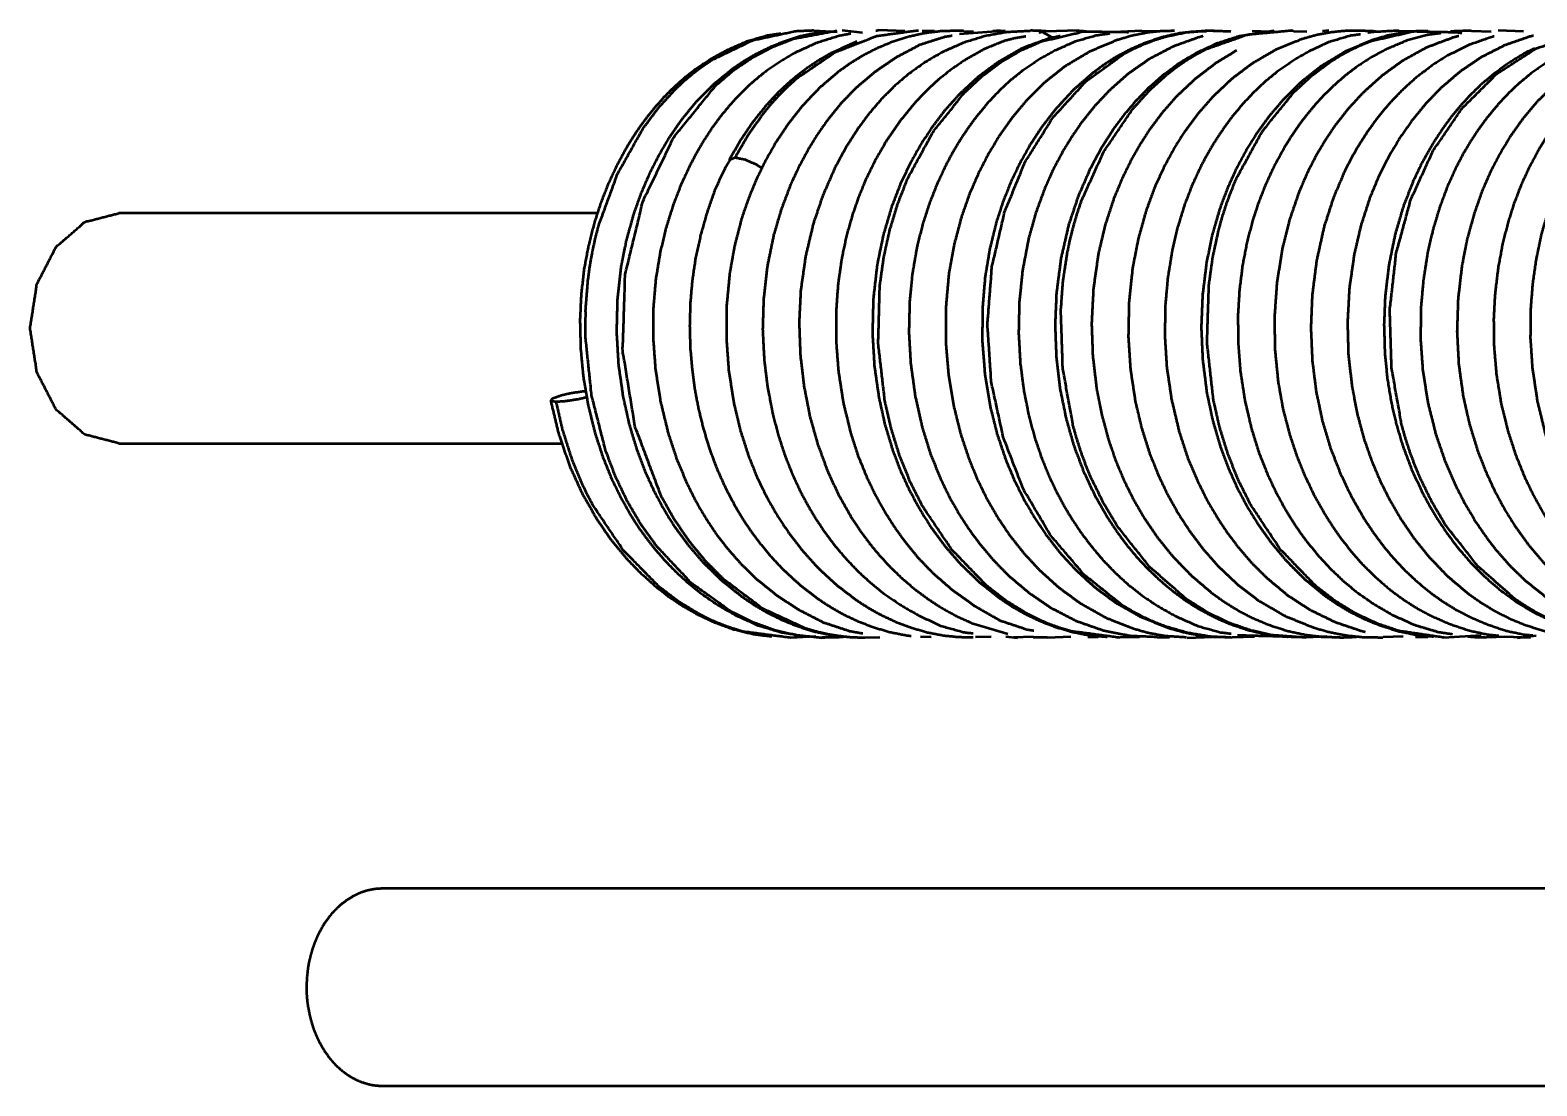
# Paper-space layout 'Layout1' of a CAD drawing. Header units: millimetres. Extents: x 102 to 294, y 28 to 266.
# Drawn here: x 219.12 to 237.47, y 155.64 to 168.48 of the extents above; entities that cross this region are included whole.
import ezdxf

# ---------------------------------------------------------------- set-up
doc = ezdxf.new("R2010")
doc.units = ezdxf.units.MM
doc.layers.add('170', color=7, linetype='Continuous', true_color=0xffffff)

psp = doc.layouts.get("Layout1")

# ---------------------------------------------------------------- linework, layer by layer
at = {"layer": '170', "color": 155, "linetype": 'Continuous', "lineweight": 50}
for p, q in [((228.947, 168.459), (228.664, 168.474)), ((229.258, 168.45), (229.007, 168.48)), ((229.773, 168.469), (229.453, 168.481)), ((230.134, 168.47), (229.981, 168.472)), ((230.438, 168.439), (230.993, 168.477)), ((230.609, 168.462), (230.489, 168.464)), ((230.932, 168.48), (230.845, 168.469)), ((231.134, 168.459), (231.001, 168.463)), ((231.405, 168.452), (231.447, 168.46)), ((231.432, 168.456), (231.406, 168.452)), ((231.887, 168.478), (231.484, 168.464)), ((232.403, 168.468), (232.656, 168.48)), ((232.843, 168.468), (232.658, 168.472)), ((233.738, 168.465), (233.528, 168.471)), ((234.218, 168.463), (234.002, 168.47)), ((234.669, 168.462), (234.503, 168.467)), ((234.935, 168.479), (234.86, 168.469)), ((235.953, 168.467), (235.791, 168.471)), ((236.911, 168.46), (236.671, 168.47)), ((237.307, 168.468), (236.996, 168.48)), ((227.634, 166.904), (227.706, 166.933)), ((226.032, 166.255), (220.2, 166.255)), ((220.2, 163.454), (225.609, 163.454)), ((228.756, 161.088), (228.992, 161.112)), ((235.595, 161.099), (235.842, 161.109)), ((236.333, 161.09), (236.789, 161.118)), ((237.233, 161.089), (237.46, 161.116)), ((228.382, 161.092), (228.688, 161.106)), ((229.283, 161.093), (229.469, 161.096)), ((229.964, 161.102), (230.094, 161.099)), ((230.633, 161.1), (230.824, 161.105)), ((231.001, 161.103), (231.142, 161.089)), ((231.095, 161.095), (231.335, 161.104)), ((231.334, 161.096), (231.507, 161.094)), ((231.509, 161.093), (231.793, 161.105)), ((231.999, 161.1), (232.125, 161.101)), ((232.391, 161.094), (232.628, 161.1)), ((232.996, 161.093), (232.849, 161.088)), ((233.209, 161.089), (233.519, 161.099)), ((233.757, 161.094), (234.029, 161.105)), ((234.664, 161.096), (234.911, 161.106)), ((235.593, 161.089), (235.532, 161.088)), ((235.99, 161.099), (236.141, 161.101)), ((236.853, 161.096), (237.093, 161.103)), ((237.393, 161.089), (237.077, 161.099)), ((246.791, 158.036), (223.41, 158.036)), ((223.41, 155.635), (246.752, 155.635))]:
    psp.add_line(p, q, dxfattribs=at)
for points, knots in [([(229.02, 161.094), (228.731, 161.089), (228.454, 161.118), (228.182, 161.181), (227.915, 161.278), (227.657, 161.406), (227.173, 161.753), (226.746, 162.206), (226.559, 162.467), (226.392, 162.75), (226.248, 163.051), (226.127, 163.369), (225.957, 164.04), (225.884, 164.737), (225.885, 165.088), (225.913, 165.435), (225.936, 165.607), (225.966, 165.777), (226.002, 165.944), (226.045, 166.109), (226.274, 166.735), (226.589, 167.294), (226.774, 167.541), (226.977, 167.763), (227.084, 167.864), (227.195, 167.957), (227.309, 168.044), (227.426, 168.122), (227.922, 168.36), (228.443, 168.472), (228.661, 168.481)], [0, 0, 0.027504, 0.053872, 0.080425, 0.107332, 0.13473, 0.191234, 0.250298, 0.28081, 0.311932, 0.343647, 0.375904, 0.441613, 0.508157, 0.54143, 0.574519, 0.590961, 0.607318, 0.623579, 0.639736, 0.703053, 0.763877, 0.793203, 0.821732, 0.8357, 0.849474, 0.863061, 0.87648, 0.928631, 0.979229, 1, 1]), ([(228.855, 168.464), (228.705, 168.45), (228.503, 168.408), (228.305, 168.345), (228.13, 168.274), (227.959, 168.19), (227.811, 168.104), (227.668, 168.006), (227.435, 167.816), (227.219, 167.597), (227.049, 167.388), (226.893, 167.162), (226.773, 166.957), (226.664, 166.743), (226.558, 166.497), (226.466, 166.24), (226.378, 165.923), (226.313, 165.595), (226.27, 165.205), (226.26, 164.809), (226.283, 164.414), (226.339, 164.023), (226.412, 163.694), (226.508, 163.374), (226.606, 163.116), (226.719, 162.868), (226.835, 162.652), (226.963, 162.447), (227.13, 162.22), (227.31, 162.01), (227.538, 161.787), (227.783, 161.592), (227.934, 161.49), (228.089, 161.398), (228.27, 161.308), (228.455, 161.232), (228.666, 161.164), (228.881, 161.12), (229.023, 161.107)], [0, 0, 0.015128, 0.035837, 0.05674, 0.075733, 0.094854, 0.112093, 0.129515, 0.159731, 0.190653, 0.217732, 0.245376, 0.269197, 0.29335, 0.320357, 0.347708, 0.380856, 0.414407, 0.45391, 0.493678, 0.533519, 0.573252, 0.607127, 0.64072, 0.668427, 0.695847, 0.720463, 0.744774, 0.773121, 0.800969, 0.833001, 0.86444, 0.882771, 0.900936, 0.921201, 0.941346, 0.963619, 0.985669, 1, 1]), ([(229.282, 161.086), (229.114, 161.092), (228.975, 161.107), (228.838, 161.129), (228.702, 161.16), (228.567, 161.2), (228.045, 161.44), (227.567, 161.799), (227.348, 162.018), (227.147, 162.262), (226.965, 162.528), (226.803, 162.815), (226.485, 163.663), (226.336, 164.582), (226.367, 165.512), (226.581, 166.395), (226.957, 167.177), (227.469, 167.809), (227.69, 167.997), (227.925, 168.155), (228.171, 168.282), (228.424, 168.379), (228.943, 168.477)], [0, 0, 0.016566, 0.030205, 0.043882, 0.057618, 0.071439, 0.12779, 0.186543, 0.216939, 0.247994, 0.279697, 0.31204, 0.400948, 0.492362, 0.583761, 0.672949, 0.75822, 0.838052, 0.866555, 0.894334, 0.921505, 0.948178, 1, 1]), ([(230.418, 168.474), (230.219, 168.47), (230.022, 168.446), (229.815, 168.401), (229.611, 168.335), (229.433, 168.261), (229.259, 168.172), (229.11, 168.081), (228.966, 167.979), (228.735, 167.782), (228.52, 167.556), (228.352, 167.342), (228.197, 167.111), (228.079, 166.904), (227.972, 166.686), (227.868, 166.436), (227.78, 166.177), (227.697, 165.855), (227.638, 165.524), (227.601, 165.129), (227.598, 164.73), (227.627, 164.333), (227.69, 163.94), (227.768, 163.611), (227.871, 163.292), (227.974, 163.036), (228.094, 162.791), (228.216, 162.578), (228.35, 162.376), (228.522, 162.152), (228.708, 161.945), (228.941, 161.729), (229.19, 161.54), (229.339, 161.445), (229.494, 161.36), (229.668, 161.279), (229.847, 161.212), (230.048, 161.154), (230.251, 161.115), (230.426, 161.098), (230.603, 161.095)], [0, 0, 0.0191, 0.038112, 0.058465, 0.078988, 0.097538, 0.116248, 0.133007, 0.14995, 0.179143, 0.209023, 0.23515, 0.261799, 0.28473, 0.30798, 0.333952, 0.360256, 0.392153, 0.424427, 0.46247, 0.50073, 0.539002, 0.577142, 0.609593, 0.641743, 0.668243, 0.694451, 0.718008, 0.74127, 0.768392, 0.795034, 0.825571, 0.855539, 0.872567, 0.889458, 0.90793, 0.92629, 0.946271, 0.966135, 0.983027, 1, 1]), ([(227.706, 166.933), (227.866, 167.209), (228.046, 167.464), (228.142, 167.582), (228.243, 167.693), (228.348, 167.798), (228.456, 167.896), (228.924, 168.214), (229.43, 168.412), (229.94, 168.482)], [0, 0, 0.111967, 0.221096, 0.274571, 0.327296, 0.379287, 0.430578, 0.62914, 0.819738, 1, 1]), ([(231.3, 168.472), (231.019, 168.458), (230.747, 168.41), (230.483, 168.328), (230.229, 168.214), (230.016, 168.091), (229.813, 167.946), (229.645, 167.802), (229.485, 167.641), (229.343, 167.476), (229.21, 167.299), (229.057, 167.061), (228.92, 166.808), (228.776, 166.479), (228.658, 166.133), (228.563, 165.733), (228.504, 165.321), (228.484, 164.923), (228.499, 164.523), (228.543, 164.149), (228.615, 163.781), (228.71, 163.444), (228.829, 163.119), (228.964, 162.828), (229.12, 162.553), (229.229, 162.388), (229.346, 162.231), (229.464, 162.089), (229.589, 161.954), (229.739, 161.809), (229.896, 161.676), (230.049, 161.563), (230.206, 161.46), (230.395, 161.355), (230.59, 161.267), (231.028, 161.134)], [0, 0, 0.028288, 0.056069, 0.08387, 0.111881, 0.136592, 0.16174, 0.184008, 0.206742, 0.228653, 0.2509, 0.279389, 0.308367, 0.344434, 0.381183, 0.422512, 0.464371, 0.504489, 0.544724, 0.582642, 0.620376, 0.655558, 0.690361, 0.722646, 0.754433, 0.774293, 0.793935, 0.81256, 0.831, 0.851996, 0.872758, 0.891848, 0.910738, 0.9325, 0.95404, 1, 1]), ([(229.418, 168.479), (229.451, 168.481), (229.452, 168.481)], [0, 0, 0.968824, 1, 1]), ([(232.392, 161.088), (231.794, 161.168), (231.659, 161.208), (231.525, 161.256), (231.394, 161.313), (231.265, 161.378), (231.015, 161.531), (230.777, 161.714), (230.345, 162.159), (229.984, 162.695), (229.834, 162.993), (229.708, 163.307), (229.606, 163.634), (229.528, 163.973), (229.448, 164.669), (229.467, 165.369), (229.515, 165.712), (229.588, 166.047), (229.686, 166.37), (229.807, 166.678), (230.115, 167.243), (230.498, 167.721), (230.713, 167.922), (230.942, 168.094), (231.182, 168.235), (231.432, 168.344), (231.952, 168.467), (232.48, 168.46), (232.495, 168.458)], [0, 0, 0.056876, 0.070137, 0.083488, 0.096951, 0.110539, 0.138145, 0.166383, 0.224786, 0.285725, 0.317076, 0.348941, 0.381268, 0.413964, 0.479946, 0.545882, 0.578521, 0.610767, 0.642534, 0.673764, 0.734305, 0.791977, 0.819687, 0.846641, 0.872907, 0.89862, 0.948876, 0.998601, 1, 1]), ([(233.057, 168.473), (232.894, 168.47), (232.734, 168.453), (232.54, 168.415), (232.35, 168.359), (232.026, 168.223), (231.719, 168.04), (231.478, 167.849), (231.255, 167.628), (231.079, 167.418), (230.917, 167.189), (230.791, 166.98), (230.677, 166.76), (230.561, 166.494), (230.463, 166.217), (230.371, 165.872), (230.307, 165.517), (230.27, 165.097), (230.27, 164.674), (230.304, 164.28), (230.37, 163.892), (230.45, 163.572), (230.553, 163.261), (230.654, 163.016), (230.77, 162.78), (230.9, 162.555), (231.043, 162.342), (231.221, 162.117), (231.413, 161.91), (231.65, 161.697), (231.902, 161.512), (232.22, 161.333), (232.555, 161.2), (232.748, 161.147), (232.944, 161.112), (233.2, 161.096)], [0, 0, 0.015738, 0.031398, 0.050505, 0.069739, 0.103855, 0.138521, 0.168271, 0.198737, 0.225315, 0.252458, 0.276158, 0.300202, 0.328309, 0.35681, 0.391381, 0.426401, 0.467225, 0.508276, 0.546576, 0.584719, 0.616721, 0.648432, 0.674166, 0.699622, 0.724846, 0.749723, 0.777582, 0.804961, 0.835793, 0.866088, 0.901517, 0.936416, 0.955862, 0.97517, 1, 1]), ([(230.417, 168.48), (230.462, 168.48), (230.486, 168.479)], [0, 0, 0.646243, 1, 1]), ([(233.447, 168.468), (233.281, 168.463), (233.117, 168.444), (232.907, 168.397), (232.701, 168.328), (232.521, 168.25), (232.346, 168.157), (232.197, 168.062), (232.053, 167.955), (231.823, 167.754), (231.611, 167.524), (231.443, 167.309), (231.291, 167.077), (231.174, 166.868), (231.069, 166.65), (230.968, 166.398), (230.883, 166.137), (230.804, 165.813), (230.749, 165.481), (230.716, 165.085), (230.715, 164.685), (230.747, 164.288), (230.812, 163.897), (230.894, 163.57), (231.001, 163.253), (231.108, 162.999), (231.23, 162.755), (231.355, 162.544), (231.49, 162.343), (231.664, 162.12), (231.851, 161.916), (232.085, 161.702), (232.336, 161.517), (232.655, 161.338), (232.99, 161.205), (233.188, 161.151), (233.388, 161.114), (233.542, 161.1), (233.698, 161.097)], [0, 0, 0.016078, 0.032088, 0.052997, 0.074116, 0.093135, 0.112328, 0.129465, 0.146798, 0.176452, 0.206773, 0.23322, 0.260191, 0.283364, 0.306864, 0.333126, 0.359728, 0.392058, 0.424752, 0.46327, 0.50198, 0.540611, 0.579092, 0.611799, 0.644182, 0.670926, 0.697376, 0.721174, 0.744678, 0.772051, 0.798939, 0.829682, 0.859835, 0.895308, 0.930316, 0.950155, 0.969875, 0.984906, 1, 1]), ([(233.755, 161.089), (233.491, 161.102), (233.216, 161.148), (232.945, 161.226), (232.813, 161.277), (232.682, 161.336), (232.554, 161.403), (232.428, 161.478), (231.958, 161.853), (231.549, 162.332), (231.215, 162.897), (230.97, 163.529), (230.824, 164.207), (230.778, 164.907), (230.833, 165.603), (230.987, 166.269), (231.237, 166.879), (231.573, 167.415), (231.978, 167.859), (232.44, 168.194), (232.562, 168.258), (232.687, 168.314), (232.813, 168.362), (232.942, 168.402), (233.203, 168.457), (233.466, 168.479), (233.74, 168.468)], [0, 0, 0.024964, 0.051407, 0.07809, 0.091564, 0.105146, 0.118853, 0.132704, 0.18964, 0.249314, 0.311488, 0.375704, 0.441453, 0.507919, 0.574037, 0.63875, 0.701266, 0.761176, 0.818154, 0.872129, 0.885225, 0.898177, 0.911008, 0.923739, 0.948974, 0.974046, 1, 1]), ([(231.302, 168.481), (231.47, 168.475), (231.488, 168.474)], [0, 0, 0.903418, 1, 1]), ([(231.447, 168.46), (231.447, 168.46), (231.575, 168.39)], [0, 0, 0.000142, 1, 1]), ([(234.27, 168.474), (233.834, 168.405), (233.568, 168.318), (233.312, 168.199), (233.102, 168.072), (232.902, 167.923), (232.738, 167.778), (232.582, 167.618), (232.443, 167.455), (232.314, 167.281), (232.162, 167.044), (232.026, 166.791), (231.882, 166.46), (231.766, 166.112), (231.673, 165.706), (231.618, 165.289), (231.601, 164.89), (231.617, 164.489), (231.661, 164.119), (231.735, 163.756), (231.829, 163.426), (231.949, 163.109), (232.085, 162.82), (232.242, 162.547), (232.352, 162.381), (232.47, 162.222), (232.591, 162.077), (232.719, 161.939), (232.872, 161.792), (233.032, 161.658), (233.185, 161.545), (233.344, 161.444), (233.533, 161.343), (233.727, 161.257), (233.954, 161.181), (234.185, 161.128), (234.389, 161.104), (234.595, 161.098)], [0, 0, 0.043131, 0.070409, 0.097921, 0.121844, 0.146206, 0.167566, 0.189345, 0.210199, 0.231358, 0.258845, 0.286809, 0.321979, 0.357828, 0.398365, 0.439422, 0.478408, 0.517482, 0.553827, 0.589987, 0.623426, 0.656493, 0.687649, 0.718337, 0.737809, 0.757071, 0.775548, 0.793838, 0.814514, 0.834956, 0.853475, 0.871793, 0.892719, 0.913437, 0.936778, 0.959876, 0.979901, 1, 1]), ([(234.66, 161.089), (234.257, 161.118), (233.984, 161.178), (233.717, 161.27), (233.458, 161.396), (233.209, 161.553), (232.751, 161.952), (232.357, 162.451), (232.189, 162.733), (232.042, 163.032), (231.977, 163.188), (231.918, 163.348), (231.866, 163.511), (231.819, 163.677), (231.696, 164.363), (231.672, 165.065), (231.697, 165.413), (231.748, 165.756), (231.783, 165.924), (231.824, 166.089), (231.871, 166.251), (231.925, 166.41), (232.196, 167.006), (232.548, 167.524), (232.75, 167.748), (232.967, 167.945), (233.08, 168.033), (233.197, 168.114), (233.317, 168.186), (233.439, 168.251), (233.948, 168.43), (234.475, 168.479), (234.499, 168.478)], [0, 0, 0.038638, 0.065444, 0.09255, 0.120111, 0.148255, 0.206465, 0.267363, 0.298768, 0.330728, 0.346904, 0.363202, 0.379615, 0.39613, 0.462897, 0.530115, 0.56357, 0.59673, 0.613165, 0.629482, 0.645673, 0.661729, 0.72441, 0.784374, 0.813248, 0.841338, 0.855099, 0.868677, 0.88208, 0.895326, 0.947004, 0.997669, 1, 1]), ([(231.858, 168.479), (231.974, 168.47), (231.976, 168.47)], [0, 0, 0.982244, 1, 1]), ([(235.285, 168.475), (235.128, 168.472), (234.973, 168.457), (234.791, 168.424), (234.611, 168.374), (234.295, 168.247), (233.996, 168.073), (233.753, 167.889), (233.525, 167.674), (233.345, 167.469), (233.179, 167.246), (233.049, 167.041), (232.931, 166.824), (232.811, 166.562), (232.71, 166.287), (232.614, 165.944), (232.545, 165.589), (232.501, 165.17), (232.493, 164.747), (232.519, 164.353), (232.578, 163.964), (232.654, 163.643), (232.753, 163.331), (232.851, 163.084), (232.963, 162.846), (233.09, 162.617), (233.23, 162.4), (233.403, 162.169), (233.591, 161.956), (233.825, 161.735), (234.076, 161.543), (234.404, 161.353), (234.75, 161.212), (234.953, 161.155), (235.16, 161.116), (235.345, 161.097), (235.531, 161.094)], [0, 0, 0.015055, 0.030029, 0.047825, 0.065711, 0.098356, 0.13149, 0.160829, 0.19083, 0.216981, 0.243696, 0.266991, 0.290648, 0.318322, 0.346409, 0.380594, 0.415238, 0.455633, 0.496278, 0.534131, 0.571855, 0.60351, 0.634883, 0.660416, 0.68569, 0.710772, 0.735532, 0.763239, 0.790481, 0.821373, 0.851685, 0.888065, 0.923851, 0.94412, 0.964239, 0.982087, 1, 1]), ([(236.141, 168.471), (235.991, 168.468), (235.842, 168.453), (235.651, 168.416), (235.463, 168.361), (235.144, 168.226), (234.842, 168.044), (234.605, 167.857), (234.385, 167.642), (234.21, 167.437), (234.048, 167.214), (233.923, 167.012), (233.81, 166.8), (233.699, 166.556), (233.604, 166.3), (233.512, 165.982), (233.445, 165.653), (233.397, 165.261), (233.381, 164.862), (233.399, 164.464), (233.449, 164.069), (233.519, 163.738), (233.613, 163.416), (233.71, 163.156), (233.822, 162.906), (233.938, 162.688), (234.066, 162.48), (234.231, 162.248), (234.41, 162.033), (234.637, 161.805), (234.881, 161.604), (235.033, 161.5), (235.19, 161.406), (235.374, 161.314), (235.563, 161.237), (235.78, 161.169), (236.001, 161.123), (236.211, 161.103)], [0, 0, 0.014727, 0.029388, 0.048509, 0.067764, 0.101849, 0.136493, 0.166078, 0.196327, 0.222833, 0.249887, 0.273166, 0.296789, 0.32319, 0.349952, 0.382481, 0.415429, 0.454313, 0.493463, 0.532623, 0.571705, 0.604969, 0.637949, 0.665185, 0.692142, 0.716408, 0.740391, 0.768366, 0.795869, 0.827454, 0.858436, 0.876595, 0.894578, 0.914773, 0.934822, 0.95714, 0.979265, 1, 1]), ([(236.338, 161.09), (235.79, 161.171), (235.522, 161.261), (235.262, 161.382), (235.012, 161.536), (234.775, 161.719), (234.344, 162.166), (233.985, 162.705), (233.835, 163.003), (233.709, 163.318), (233.607, 163.645), (233.53, 163.984), (233.452, 164.68), (233.475, 165.38), (233.523, 165.723), (233.596, 166.058), (233.642, 166.221), (233.694, 166.381), (233.752, 166.537), (233.816, 166.689), (234.126, 167.251), (234.51, 167.727), (234.726, 167.927), (234.955, 168.098), (235.074, 168.173), (235.196, 168.24), (235.32, 168.298), (235.446, 168.349), (235.965, 168.468), (236.493, 168.458), (236.554, 168.449)], [0, 0, 0.052168, 0.078811, 0.105864, 0.133467, 0.161711, 0.220178, 0.281239, 0.312644, 0.344538, 0.376864, 0.40955, 0.475527, 0.541506, 0.574178, 0.606455, 0.622414, 0.638237, 0.653916, 0.669447, 0.729903, 0.787536, 0.815254, 0.842227, 0.855456, 0.86852, 0.881439, 0.894234, 0.94444, 0.994192, 1, 1]), ([(235.286, 168.48), (235.485, 168.472), (235.503, 168.47)], [0, 0, 0.91692, 1, 1]), ([(235.412, 168.455), (235.461, 168.462), (235.787, 168.48)], [0, 0, 0.132446, 1, 1]), ([(238.254, 161.12), (237.98, 161.181), (237.713, 161.275), (237.582, 161.334), (237.454, 161.4), (237.329, 161.475), (237.206, 161.557), (236.75, 161.959), (236.357, 162.46), (236.19, 162.743), (236.043, 163.043), (235.979, 163.199), (235.92, 163.359), (235.867, 163.522), (235.821, 163.688), (235.699, 164.374), (235.678, 165.076), (235.756, 165.767), (235.934, 166.421), (236.206, 167.016), (236.559, 167.531), (236.98, 167.95), (237.453, 168.256), (237.962, 168.433), (238.488, 168.479), (238.502, 168.478)], [0, 0, 0.027939, 0.056193, 0.070487, 0.084909, 0.099482, 0.114216, 0.174852, 0.238368, 0.271138, 0.304478, 0.321343, 0.338327, 0.35542, 0.372616, 0.442118, 0.512126, 0.581508, 0.649173, 0.714374, 0.776735, 0.835973, 0.892118, 0.945888, 0.998628, 1, 1]), ([(236.418, 168.469), (236.47, 168.473), (236.669, 168.48)], [0, 0, 0.206157, 1, 1]), ([(239.267, 168.474), (239.102, 168.47), (238.938, 168.453), (238.744, 168.412), (238.553, 168.353), (238.231, 168.21), (237.928, 168.02), (237.692, 167.83), (237.473, 167.613), (237.299, 167.406), (237.14, 167.181), (237.017, 166.978), (236.906, 166.765), (236.799, 166.518), (236.708, 166.26), (236.619, 165.94), (236.555, 165.61), (236.509, 165.216), (236.496, 164.817), (236.516, 164.42), (236.571, 164.027), (236.645, 163.697), (236.743, 163.376), (236.843, 163.118), (236.958, 162.868), (237.076, 162.651), (237.205, 162.444), (237.371, 162.214), (237.552, 162.001), (237.781, 161.777), (238.026, 161.582), (238.179, 161.481), (238.336, 161.391), (238.518, 161.304), (238.705, 161.23), (238.918, 161.166), (239.135, 161.121), (239.464, 161.094)], [0, 0, 0.015996, 0.031915, 0.051123, 0.070482, 0.104574, 0.139257, 0.16853, 0.198436, 0.224578, 0.251268, 0.274227, 0.29753, 0.323627, 0.350078, 0.382256, 0.414819, 0.453177, 0.491787, 0.530326, 0.56876, 0.601498, 0.63395, 0.6608, 0.687375, 0.711284, 0.734916, 0.762429, 0.789467, 0.820456, 0.850823, 0.868508, 0.886034, 0.905639, 0.925109, 0.946664, 0.968071, 1, 1]), ([(228.261, 168.439), (228.098, 168.416), (227.845, 168.343), (227.6, 168.235), (227.406, 168.128), (227.219, 168.004), (227.079, 167.894), (226.944, 167.773), (226.827, 167.654), (226.716, 167.528), (226.625, 167.415), (226.539, 167.298), (226.455, 167.172), (226.375, 167.042), (226.262, 166.832), (226.16, 166.614), (226.066, 166.375), (225.987, 166.129), (225.917, 165.853), (225.864, 165.571), (225.829, 165.26), (225.815, 164.946), (225.823, 164.606), (225.855, 164.267), (225.914, 163.918), (225.999, 163.577), (226.092, 163.291), (226.203, 163.016), (226.306, 162.805), (226.419, 162.603), (226.484, 162.5), (226.551, 162.4), (226.624, 162.3), (226.699, 162.203), (226.833, 162.045), (226.975, 161.898), (227.13, 161.756), (227.291, 161.626), (227.5, 161.483), (227.717, 161.36), (227.984, 161.239), (228.26, 161.156), (228.445, 161.127)], [0, 0, 0.017099, 0.044274, 0.072031, 0.095002, 0.118265, 0.136697, 0.155395, 0.172631, 0.190058, 0.20503, 0.22014, 0.235773, 0.251554, 0.27621, 0.301196, 0.32771, 0.354544, 0.383951, 0.413652, 0.446044, 0.478622, 0.513836, 0.549044, 0.585685, 0.622079, 0.653132, 0.683842, 0.708128, 0.732142, 0.744724, 0.75724, 0.770024, 0.782738, 0.80416, 0.825335, 0.847063, 0.8685, 0.894647, 0.920469, 0.950851, 0.98063, 1, 1]), ([(229.113, 168.439), (228.959, 168.409), (228.696, 168.326), (228.442, 168.21), (228.243, 168.094), (228.052, 167.96), (227.911, 167.844), (227.777, 167.717), (227.652, 167.583), (227.533, 167.44), (227.427, 167.297), (227.328, 167.147), (227.238, 166.995), (227.155, 166.838), (227.045, 166.601), (226.95, 166.354), (226.862, 166.073), (226.793, 165.785), (226.738, 165.452), (226.709, 165.114), (226.706, 164.734), (226.734, 164.354), (226.796, 163.961), (226.889, 163.578), (226.992, 163.266), (227.117, 162.967), (227.229, 162.743), (227.355, 162.529), (227.472, 162.355), (227.598, 162.19), (227.775, 161.989), (227.963, 161.805), (228.213, 161.604), (228.477, 161.431), (228.781, 161.275), (229.099, 161.17), (229.261, 161.142)], [0, 0, 0.016481, 0.045274, 0.074617, 0.098724, 0.123173, 0.142248, 0.161579, 0.180825, 0.200316, 0.218939, 0.237781, 0.256222, 0.274856, 0.302246, 0.330002, 0.360739, 0.391836, 0.427132, 0.462717, 0.502527, 0.542391, 0.584043, 0.625394, 0.659747, 0.69369, 0.719959, 0.745926, 0.767921, 0.789665, 0.817739, 0.845281, 0.878842, 0.911945, 0.947752, 0.982869, 1, 1]), ([(229.189, 168.343), (228.894, 168.212), (228.725, 168.117), (228.562, 168.008), (228.392, 167.875), (228.231, 167.726), (228.068, 167.55), (227.916, 167.359), (227.767, 167.138), (227.632, 166.902)], [0, 0, 0.148929, 0.238292, 0.328685, 0.427885, 0.528855, 0.63947, 0.752011, 0.874552, 1, 1]), ([(230.35, 168.413), (230.258, 168.399), (229.952, 168.302), (229.661, 168.147), (229.409, 167.975), (229.172, 167.775), (228.994, 167.59), (228.829, 167.386), (228.711, 167.219), (228.602, 167.044), (228.485, 166.828), (228.38, 166.602), (228.266, 166.301), (228.174, 165.988), (228.095, 165.604), (228.051, 165.21), (228.04, 164.837), (228.059, 164.464), (228.099, 164.141), (228.16, 163.823), (228.229, 163.557), (228.314, 163.299), (228.404, 163.072), (228.506, 162.853), (228.593, 162.692), (228.686, 162.537), (228.797, 162.372), (228.915, 162.214), (229.057, 162.047), (229.207, 161.891), (229.36, 161.751), (229.519, 161.623), (229.726, 161.483), (229.942, 161.359), (230.208, 161.234), (230.484, 161.157), (230.543, 161.149), (230.602, 161.144)], [0, 0, 0.009906, 0.043851, 0.07868, 0.110994, 0.143814, 0.170944, 0.198706, 0.220316, 0.242195, 0.268174, 0.294503, 0.328497, 0.363015, 0.404496, 0.446446, 0.485929, 0.525477, 0.5599, 0.594164, 0.623158, 0.651934, 0.677763, 0.70334, 0.722611, 0.741711, 0.762794, 0.783644, 0.806799, 0.829685, 0.85163, 0.873291, 0.899772, 0.926045, 0.957162, 0.987463, 0.993725, 1, 1]), ([(231.246, 168.405), (231.114, 168.384), (230.984, 168.351), (230.745, 168.255), (230.516, 168.126), (230.336, 168.004), (230.165, 167.867), (230.034, 167.746), (229.91, 167.616), (229.713, 167.376), (229.534, 167.114), (229.408, 166.893), (229.294, 166.661), (229.209, 166.454), (229.135, 166.241), (229.061, 165.981), (229.004, 165.714), (228.958, 165.395), (228.935, 165.072), (228.934, 164.698), (228.963, 164.325), (229.021, 163.954), (229.108, 163.592), (229.201, 163.304), (229.314, 163.027), (229.415, 162.819), (229.527, 162.619), (229.641, 162.441), (229.762, 162.272), (229.933, 162.062), (230.117, 161.871), (230.36, 161.662), (230.618, 161.478), (230.932, 161.298), (231.264, 161.188), (231.341, 161.177)], [0, 0, 0.014382, 0.028739, 0.056427, 0.084711, 0.10808, 0.131662, 0.150771, 0.170118, 0.203469, 0.237559, 0.264963, 0.292761, 0.316781, 0.341057, 0.370072, 0.399396, 0.434048, 0.468946, 0.509122, 0.549337, 0.589647, 0.629666, 0.662211, 0.694397, 0.719294, 0.743937, 0.766577, 0.788985, 0.818083, 0.846621, 0.881066, 0.915166, 0.954035, 0.991646, 1, 1]), ([(231.664, 168.41), (231.523, 168.38), (231.208, 168.265), (230.911, 168.095), (230.665, 167.914), (230.437, 167.703), (230.255, 167.501), (230.087, 167.279), (229.956, 167.075), (229.836, 166.86), (229.713, 166.599), (229.608, 166.326), (229.508, 165.985), (229.435, 165.633), (229.387, 165.215), (229.377, 164.792), (229.4, 164.398), (229.456, 164.008), (229.528, 163.685), (229.623, 163.371), (229.718, 163.122), (229.828, 162.882), (229.952, 162.652), (230.09, 162.434), (230.262, 162.201), (230.448, 161.987), (230.682, 161.762), (230.932, 161.565), (231.086, 161.464), (231.245, 161.374), (231.425, 161.289), (231.609, 161.218), (231.816, 161.158), (232.025, 161.117), (232.235, 161.1)], [0, 0, 0.0148, 0.04922, 0.084441, 0.115763, 0.1477, 0.175641, 0.204221, 0.229174, 0.254495, 0.284104, 0.314152, 0.35064, 0.387642, 0.430832, 0.474318, 0.514915, 0.555396, 0.589379, 0.623075, 0.650441, 0.677527, 0.704396, 0.730914, 0.760637, 0.789863, 0.823174, 0.855878, 0.87482, 0.893573, 0.914034, 0.93434, 0.956416, 0.978311, 1, 1]), ([(232.268, 168.44), (232.101, 168.416), (231.846, 168.343), (231.599, 168.233), (231.4, 168.122), (231.21, 167.993), (231.064, 167.876), (230.924, 167.747), (230.788, 167.604), (230.659, 167.45), (230.548, 167.301), (230.443, 167.144), (230.353, 166.993), (230.269, 166.836), (230.164, 166.611), (230.072, 166.378), (229.986, 166.112), (229.918, 165.838), (229.862, 165.514), (229.83, 165.184), (229.821, 164.807), (229.842, 164.429), (229.897, 164.033), (229.984, 163.645), (230.082, 163.33), (230.204, 163.027), (230.314, 162.8), (230.438, 162.583), (230.554, 162.405), (230.679, 162.237), (230.853, 162.03), (231.04, 161.84), (231.288, 161.631), (231.552, 161.452), (231.864, 161.291), (232.189, 161.177), (232.514, 161.114), (232.849, 161.099)], [0, 0, 0.016813, 0.04315, 0.070028, 0.092626, 0.115513, 0.134105, 0.152956, 0.17263, 0.192567, 0.211042, 0.229749, 0.247277, 0.264987, 0.289602, 0.314532, 0.342277, 0.370343, 0.403, 0.435936, 0.473474, 0.511085, 0.550814, 0.590287, 0.623093, 0.655506, 0.680626, 0.705466, 0.726542, 0.747383, 0.774289, 0.80072, 0.832996, 0.864718, 0.899499, 0.933731, 0.966674, 1, 1]), ([(233.402, 168.409), (233.348, 168.394), (233.041, 168.284), (232.747, 168.13), (232.495, 167.954), (232.261, 167.746), (232.084, 167.558), (231.92, 167.353), (231.804, 167.185), (231.696, 167.008), (231.58, 166.791), (231.478, 166.564), (231.367, 166.262), (231.279, 165.947), (231.205, 165.561), (231.165, 165.166), (231.157, 164.794), (231.178, 164.423), (231.219, 164.104), (231.281, 163.791), (231.35, 163.533), (231.435, 163.282), (231.524, 163.061), (231.625, 162.849), (231.712, 162.689), (231.805, 162.534), (231.918, 162.366), (232.039, 162.206), (232.184, 162.034), (232.338, 161.875), (232.493, 161.734), (232.655, 161.605), (232.863, 161.467), (233.079, 161.347), (233.345, 161.229), (233.619, 161.154), (233.747, 161.139)], [0, 0, 0.006005, 0.040656, 0.075879, 0.108443, 0.141712, 0.169076, 0.197002, 0.218716, 0.240712, 0.266798, 0.293233, 0.327385, 0.362066, 0.403806, 0.445986, 0.485444, 0.524948, 0.559004, 0.592894, 0.62126, 0.649402, 0.674649, 0.69966, 0.718996, 0.738163, 0.759668, 0.780937, 0.804778, 0.828332, 0.850568, 0.87252, 0.899023, 0.925267, 0.9561, 0.986265, 1, 1]), ([(235.319, 168.43), (235.196, 168.414), (234.939, 168.338), (234.691, 168.223), (234.494, 168.107), (234.304, 167.975), (234.16, 167.857), (234.023, 167.728), (233.889, 167.586), (233.763, 167.436), (233.654, 167.288), (233.551, 167.134), (233.46, 166.982), (233.376, 166.825), (233.27, 166.596), (233.178, 166.357), (233.094, 166.085), (233.028, 165.805), (232.974, 165.477), (232.944, 165.143), (232.937, 164.763), (232.961, 164.384), (233.019, 163.989), (233.11, 163.603), (233.212, 163.29), (233.338, 162.99), (233.451, 162.764), (233.577, 162.548), (233.694, 162.372), (233.82, 162.204), (233.996, 161.999), (234.184, 161.812), (234.433, 161.606), (234.699, 161.432), (235.008, 161.281), (235.331, 161.172), (235.376, 161.161)], [0, 0, 0.013195, 0.041592, 0.070694, 0.095024, 0.119638, 0.139427, 0.159483, 0.180118, 0.201015, 0.220537, 0.240301, 0.259051, 0.278004, 0.304822, 0.332003, 0.36227, 0.392889, 0.428278, 0.463944, 0.504291, 0.54471, 0.58715, 0.629277, 0.664299, 0.698896, 0.725755, 0.752322, 0.774856, 0.797142, 0.825867, 0.854081, 0.888429, 0.922153, 0.9588, 0.994957, 1, 1]), ([(236.298, 168.445), (236.127, 168.422), (235.883, 168.355), (235.645, 168.254), (235.454, 168.152), (235.269, 168.032), (235.127, 167.923), (234.99, 167.803), (234.864, 167.679), (234.745, 167.547), (234.647, 167.428), (234.554, 167.303), (234.467, 167.174), (234.385, 167.04), (234.272, 166.835), (234.172, 166.62), (234.082, 166.394), (234.005, 166.16), (233.937, 165.895), (233.884, 165.622), (233.846, 165.317), (233.828, 165.009), (233.831, 164.671), (233.857, 164.333), (233.911, 163.982), (233.991, 163.638), (234.081, 163.349), (234.19, 163.072), (234.291, 162.858), (234.403, 162.652), (234.467, 162.547), (234.534, 162.445), (234.605, 162.342), (234.68, 162.242), (234.815, 162.079), (234.957, 161.926), (235.113, 161.778), (235.276, 161.643), (235.487, 161.495), (235.708, 161.367), (235.982, 161.244), (236.264, 161.16), (236.441, 161.133)], [0, 0, 0.017859, 0.044014, 0.070677, 0.09315, 0.115908, 0.134439, 0.153221, 0.171462, 0.189909, 0.205851, 0.221952, 0.238014, 0.254233, 0.278444, 0.302981, 0.32812, 0.353556, 0.381915, 0.410557, 0.442324, 0.474275, 0.50925, 0.544247, 0.580997, 0.617511, 0.648718, 0.679583, 0.704046, 0.728245, 0.740934, 0.75356, 0.766512, 0.779397, 0.801258, 0.822868, 0.845072, 0.866967, 0.893668, 0.920014, 0.951071, 0.981498, 1, 1]), ([(236.518, 168.411), (236.438, 168.389), (236.128, 168.272), (235.832, 168.109), (235.582, 167.928), (235.348, 167.717), (235.173, 167.527), (235.01, 167.32), (234.895, 167.15), (234.788, 166.972), (234.671, 166.744), (234.569, 166.505), (234.457, 166.178), (234.371, 165.837), (234.303, 165.415), (234.272, 164.984), (234.279, 164.589), (234.318, 164.197), (234.376, 163.874), (234.458, 163.56), (234.541, 163.311), (234.638, 163.071), (234.75, 162.834), (234.876, 162.607), (234.978, 162.447), (235.086, 162.293), (235.211, 162.134), (235.342, 161.985), (235.507, 161.822), (235.68, 161.673), (235.841, 161.554), (236.008, 161.448), (236.203, 161.345), (236.404, 161.258), (236.634, 161.179), (236.869, 161.128), (237.004, 161.115)], [0, 0, 0.00861, 0.043253, 0.078562, 0.110852, 0.143798, 0.170799, 0.198359, 0.219832, 0.241589, 0.268369, 0.295532, 0.331687, 0.368412, 0.413172, 0.458346, 0.499616, 0.540844, 0.575094, 0.6091, 0.636472, 0.663607, 0.691023, 0.718129, 0.738005, 0.757682, 0.778733, 0.79955, 0.823789, 0.847706, 0.868614, 0.889259, 0.912359, 0.935269, 0.960705, 0.985797, 1, 1]), ([(236.948, 168.407), (236.92, 168.399), (236.653, 168.307), (236.396, 168.181), (236.189, 168.051), (235.991, 167.899), (235.831, 167.754), (235.678, 167.596), (235.544, 167.436), (235.418, 167.266), (235.267, 167.03), (235.133, 166.779), (234.991, 166.444), (234.877, 166.091), (234.786, 165.68), (234.732, 165.256), (234.716, 164.855), (234.734, 164.454), (234.78, 164.087), (234.856, 163.727), (234.953, 163.402), (235.074, 163.09), (235.211, 162.803), (235.368, 162.531), (235.48, 162.364), (235.599, 162.204), (235.722, 162.057), (235.852, 161.918), (236.007, 161.772), (236.17, 161.638), (236.324, 161.528), (236.483, 161.43), (236.672, 161.333), (236.867, 161.251), (237.091, 161.174), (237.32, 161.127), (237.418, 161.118)], [0, 0, 0.002994, 0.032711, 0.062732, 0.088485, 0.114697, 0.137363, 0.160453, 0.182394, 0.204647, 0.23407, 0.264009, 0.302211, 0.341168, 0.385457, 0.430281, 0.472442, 0.51469, 0.553563, 0.592214, 0.627769, 0.662935, 0.696423, 0.729418, 0.750535, 0.771426, 0.7916, 0.811561, 0.833984, 0.856142, 0.876017, 0.895656, 0.917983, 0.940146, 0.96508, 0.989664, 1, 1]), ([(237.426, 168.415), (237.377, 168.402), (237.077, 168.298), (236.79, 168.152), (236.54, 167.983), (236.305, 167.783), (236.117, 167.589), (235.943, 167.376), (235.805, 167.179), (235.678, 166.97), (235.548, 166.715), (235.436, 166.447), (235.327, 166.111), (235.245, 165.761), (235.185, 165.346), (235.162, 164.924), (235.173, 164.529), (235.218, 164.137), (235.281, 163.812), (235.367, 163.495), (235.456, 163.243), (235.559, 162.999), (235.677, 162.764), (235.808, 162.54), (235.972, 162.299), (236.152, 162.076), (236.381, 161.837), (236.63, 161.627), (236.788, 161.516), (236.952, 161.417), (237.141, 161.321), (237.336, 161.241), (237.557, 161.171), (237.781, 161.124), (237.964, 161.103), (238.149, 161.099)], [0, 0, 0.00512, 0.037423, 0.070166, 0.100846, 0.132186, 0.159587, 0.187603, 0.212064, 0.236916, 0.265985, 0.295514, 0.331463, 0.36796, 0.4106, 0.453585, 0.49371, 0.533775, 0.567426, 0.60082, 0.627992, 0.654909, 0.681648, 0.708067, 0.737684, 0.766836, 0.800505, 0.833522, 0.853205, 0.872667, 0.894249, 0.915639, 0.939192, 0.962525, 0.981229, 1, 1]), ([(238.388, 168.423), (238.295, 168.411), (238.036, 168.333), (237.786, 168.21), (237.589, 168.091), (237.399, 167.957), (237.257, 167.839), (237.12, 167.71), (236.991, 167.572), (236.868, 167.424), (236.76, 167.279), (236.659, 167.126), (236.569, 166.974), (236.486, 166.816), (236.38, 166.581), (236.288, 166.337), (236.204, 166.058), (236.138, 165.772), (236.086, 165.439), (236.056, 165.101), (236.052, 164.72), (236.079, 164.34), (236.142, 163.946), (236.238, 163.563), (236.345, 163.251), (236.473, 162.952), (236.588, 162.727), (236.715, 162.512), (236.834, 162.337), (236.96, 162.17), (237.138, 161.968), (237.327, 161.784), (237.579, 161.584), (237.846, 161.416), (238.152, 161.271), (238.471, 161.167), (238.562, 161.145)], [0, 0, 0.009978, 0.038628, 0.06814, 0.092592, 0.117274, 0.136867, 0.156733, 0.176839, 0.19719, 0.216385, 0.235821, 0.254534, 0.273456, 0.300785, 0.32849, 0.359316, 0.390481, 0.426183, 0.462162, 0.50254, 0.542963, 0.585245, 0.6272, 0.662138, 0.696648, 0.723425, 0.749912, 0.772344, 0.794527, 0.823074, 0.851086, 0.88513, 0.918581, 0.954547, 0.990073, 1, 1]), ([(239.356, 168.436), (239.225, 168.42), (238.979, 168.351), (238.74, 168.244), (238.548, 168.137), (238.363, 168.014), (238.221, 167.903), (238.085, 167.783), (237.962, 167.66), (237.845, 167.529), (237.749, 167.412), (237.658, 167.289), (237.572, 167.161), (237.491, 167.029), (237.379, 166.821), (237.279, 166.604), (237.19, 166.373), (237.114, 166.133), (237.047, 165.863), (236.996, 165.586), (236.959, 165.278), (236.942, 164.966), (236.947, 164.627), (236.976, 164.289), (237.033, 163.938), (237.118, 163.596), (237.212, 163.309), (237.324, 163.033), (237.427, 162.82), (237.541, 162.616), (237.606, 162.511), (237.673, 162.41), (237.745, 162.308), (237.821, 162.209), (237.955, 162.049), (238.097, 161.898), (238.252, 161.754), (238.415, 161.623), (238.626, 161.48), (238.846, 161.358), (239.118, 161.24), (239.397, 161.158), (239.49, 161.139)], [0, 0, 0.013836, 0.040608, 0.068025, 0.091036, 0.1143, 0.133098, 0.152148, 0.170342, 0.188732, 0.204583, 0.220591, 0.236724, 0.25302, 0.277697, 0.302724, 0.328712, 0.35501, 0.384212, 0.413686, 0.446174, 0.478843, 0.514382, 0.54993, 0.587105, 0.624017, 0.655601, 0.68684, 0.711611, 0.736122, 0.748962, 0.76174, 0.774814, 0.787822, 0.809744, 0.831408, 0.853595, 0.87547, 0.902155, 0.928464, 0.959503, 0.990025, 1, 1]), ([(239.442, 168.354), (239.334, 168.312), (239.149, 168.225), (238.97, 168.124), (238.818, 168.022), (238.672, 167.908), (238.441, 167.694), (238.227, 167.453), (238.067, 167.236), (237.921, 167.003), (237.846, 166.865), (237.777, 166.723), (237.69, 166.52), (237.614, 166.311), (237.525, 166.008), (237.459, 165.695), (237.416, 165.394), (237.392, 165.09), (237.389, 164.731), (237.413, 164.372), (237.474, 163.966), (237.57, 163.572), (237.719, 163.148), (237.912, 162.745)], [0, 0, 0.017864, 0.049221, 0.080833, 0.108882, 0.137272, 0.185705, 0.235274, 0.276682, 0.318884, 0.342987, 0.367298, 0.401125, 0.435321, 0.483857, 0.533012, 0.579611, 0.626503, 0.681628, 0.736868, 0.799935, 0.862304, 0.931383, 1, 1]), ([(233.812, 168.236), (233.556, 168.079), (233.308, 167.889), (233.077, 167.672), (232.906, 167.477), (232.747, 167.264), (232.635, 167.091), (232.531, 166.909), (232.418, 166.678), (232.318, 166.437), (232.21, 166.108), (232.129, 165.766), (232.068, 165.342), (232.046, 164.911), (232.06, 164.516), (232.106, 164.124), (232.169, 163.802), (232.255, 163.488), (232.34, 163.241), (232.44, 163.003), (232.556, 162.769), (232.687, 162.546), (232.849, 162.308), (233.027, 162.087), (233.257, 161.849), (233.503, 161.638), (233.661, 161.525), (233.825, 161.424), (234.013, 161.326), (234.208, 161.244), (234.428, 161.173), (234.653, 161.124), (234.861, 161.1), (235.072, 161.095)], [0, 0, 0.032175, 0.065544, 0.099454, 0.12723, 0.155611, 0.177725, 0.200103, 0.22763, 0.255534, 0.292557, 0.330143, 0.375946, 0.422153, 0.464445, 0.506659, 0.541727, 0.576538, 0.604485, 0.632172, 0.660095, 0.687677, 0.718543, 0.748926, 0.78429, 0.818998, 0.839774, 0.860324, 0.883092, 0.905642, 0.930442, 0.955013, 0.977463, 1, 1]), ([(237.438, 168.26), (237.313, 168.197), (237.122, 168.081), (236.939, 167.947), (236.789, 167.82), (236.647, 167.681), (236.534, 167.557), (236.426, 167.427), (236.312, 167.271), (236.205, 167.108), (236.075, 166.88), (235.96, 166.641), (235.839, 166.328), (235.743, 166), (235.666, 165.627), (235.621, 165.245), (235.607, 164.898), (235.617, 164.55), (235.647, 164.245), (235.697, 163.944), (235.757, 163.686), (235.832, 163.434), (235.943, 163.137), (236.075, 162.852), (236.167, 162.682), (236.266, 162.519), (236.387, 162.341), (236.515, 162.173), (236.668, 161.997), (236.83, 161.834), (237.019, 161.671), (237.217, 161.526), (237.444, 161.391), (237.679, 161.281), (237.941, 161.19), (238.211, 161.128)], [0, 0, 0.015592, 0.040454, 0.065668, 0.087464, 0.109654, 0.128232, 0.147037, 0.168515, 0.190246, 0.219328, 0.248882, 0.286201, 0.324161, 0.36649, 0.40926, 0.447931, 0.486678, 0.520703, 0.554617, 0.584047, 0.613291, 0.648601, 0.683475, 0.704962, 0.726236, 0.750065, 0.773607, 0.799532, 0.825074, 0.852806, 0.880085, 0.909445, 0.938299, 0.969211, 1, 1]), ([(227.64, 166.901), (227.612, 166.856), (227.586, 166.811), (227.462, 166.549), (227.364, 166.268), (227.285, 165.992), (227.223, 165.71), (227.182, 165.434), (227.158, 165.153), (227.151, 164.884), (227.158, 164.614), (227.18, 164.359), (227.214, 164.105), (227.259, 163.87), (227.316, 163.639), (227.376, 163.438), (227.445, 163.241), (227.513, 163.074), (227.588, 162.912), (227.657, 162.777), (227.73, 162.646), (227.795, 162.54), (227.862, 162.437), (227.934, 162.335), (228.008, 162.237), (228.142, 162.075), (228.284, 161.924), (228.502, 161.724), (228.733, 161.548), (228.881, 161.453), (229.033, 161.368), (229.208, 161.286), (229.388, 161.217), (229.591, 161.157), (229.797, 161.117), (229.849, 161.111)], [0, 0, 0.007331, 0.014695, 0.055216, 0.096892, 0.137058, 0.177508, 0.216578, 0.255937, 0.293639, 0.331385, 0.367311, 0.403174, 0.436629, 0.469921, 0.49931, 0.528492, 0.553721, 0.578756, 0.599951, 0.620997, 0.6383, 0.655513, 0.672933, 0.69026, 0.719629, 0.748665, 0.790011, 0.830609, 0.855257, 0.879633, 0.906761, 0.933649, 0.963333, 0.992732, 1, 1]), ([(227.706, 166.933), (227.706, 166.933), (227.827, 166.909), (227.965, 166.846), (228.035, 166.8)], [0, 0, 0.000058, 0.343789, 0.768284, 1, 1]), ([(220.2, 163.454), (219.786, 163.561), (219.436, 163.865), (219.202, 164.319), (219.119, 164.855), (219.202, 165.39), (219.436, 165.844), (219.786, 166.148), (220.2, 166.255)], [0, 0, 0.109848, 0.22912, 0.360575, 0.500001, 0.639425, 0.77088, 0.890152, 1, 1]), ([(225.893, 164.09), (225.699, 164.062), (225.561, 164.028), (225.473, 163.995), (225.462, 163.971), (225.525, 163.962), (225.526, 163.962)], [0, 0, 0.375018, 0.645441, 0.825241, 0.876472, 0.999961, 1, 1]), ([(225.457, 163.977), (225.556, 163.565), (225.692, 163.173), (225.841, 162.844), (226.018, 162.535), (226.19, 162.285), (226.379, 162.056), (226.551, 161.878), (226.732, 161.716), (226.891, 161.592), (227.056, 161.481), (227.245, 161.373), (227.441, 161.28), (227.675, 161.194), (227.914, 161.135), (228.152, 161.104)], [0, 0, 0.100525, 0.198772, 0.284518, 0.368976, 0.440872, 0.511402, 0.570022, 0.627696, 0.675464, 0.72271, 0.774346, 0.825646, 0.884695, 0.943208, 1, 1]), ([(225.526, 163.962), (225.651, 163.971), (225.803, 163.995), (225.908, 164.019)], [0, 0, 0.325741, 0.722497, 1, 1]), ([(228.382, 161.087), (227.797, 161.164), (227.662, 161.205), (227.529, 161.253), (227.398, 161.31), (227.269, 161.375), (227.018, 161.527), (226.779, 161.709), (226.346, 162.151), (225.983, 162.685), (225.905, 162.831), (225.833, 162.982), (225.767, 163.137), (225.707, 163.296), (225.604, 163.623), (225.526, 163.962)], [0, 0, 0.134728, 0.166863, 0.199237, 0.231887, 0.264855, 0.331811, 0.40027, 0.541704, 0.689183, 0.726983, 0.765123, 0.803593, 0.842372, 0.920742, 1, 1]), ([(234.453, 161.103), (234.429, 161.101), (233.824, 161.116)], [0, 0, 0.03716, 1, 1]), ([(235.294, 161.099), (235.195, 161.091), (235.071, 161.088)], [0, 0, 0.445288, 1, 1]), ([(236.852, 161.089), (236.724, 161.092), (236.629, 161.1)], [0, 0, 0.571953, 1, 1]), ([(223.41, 158.036), (223.319, 158.03), (223.23, 158.013), (223.185, 158), (223.142, 157.984), (223.098, 157.965), (223.056, 157.944), (222.974, 157.894), (222.896, 157.834), (222.859, 157.8), (222.823, 157.763), (222.788, 157.725), (222.755, 157.684), (222.694, 157.598), (222.641, 157.503), (222.616, 157.453), (222.594, 157.401), (222.574, 157.349), (222.555, 157.295), (222.539, 157.24), (222.525, 157.184), (222.518, 157.156), (222.512, 157.127), (222.507, 157.099), (222.502, 157.07), (222.489, 156.953), (222.484, 156.837), (222.485, 156.778), (222.488, 156.719), (222.491, 156.69), (222.494, 156.66), (222.498, 156.631), (222.502, 156.602), (222.524, 156.488), (222.555, 156.378), (222.573, 156.323), (222.594, 156.27), (222.616, 156.219), (222.64, 156.169), (222.694, 156.075), (222.754, 155.988), (222.771, 155.967), (222.788, 155.947), (222.805, 155.927), (222.822, 155.908), (222.858, 155.872), (222.895, 155.838), (222.933, 155.807), (222.973, 155.778), (223.013, 155.751), (223.055, 155.727), (223.141, 155.687), (223.228, 155.659), (223.273, 155.648), (223.319, 155.641), (223.364, 155.637), (223.41, 155.635)], [0, 0, 0.027199, 0.054394, 0.068125, 0.082013, 0.096098, 0.110318, 0.138986, 0.168295, 0.18331, 0.198593, 0.214035, 0.22959, 0.261182, 0.29365, 0.310275, 0.327048, 0.343871, 0.360789, 0.377824, 0.394998, 0.403652, 0.412349, 0.421095, 0.429859, 0.464784, 0.499671, 0.517172, 0.534742, 0.543564, 0.552381, 0.561153, 0.569888, 0.604483, 0.638706, 0.655761, 0.672701, 0.689404, 0.705877, 0.738241, 0.770043, 0.777933, 0.785754, 0.793495, 0.801168, 0.816318, 0.831257, 0.846019, 0.860646, 0.875188, 0.889568, 0.917667, 0.94521, 0.958908, 0.972621, 0.986324, 1, 1])]:
    psp.add_open_spline(points, degree=1, knots=knots, dxfattribs=at)

doc.saveas('drawing.dxf')
